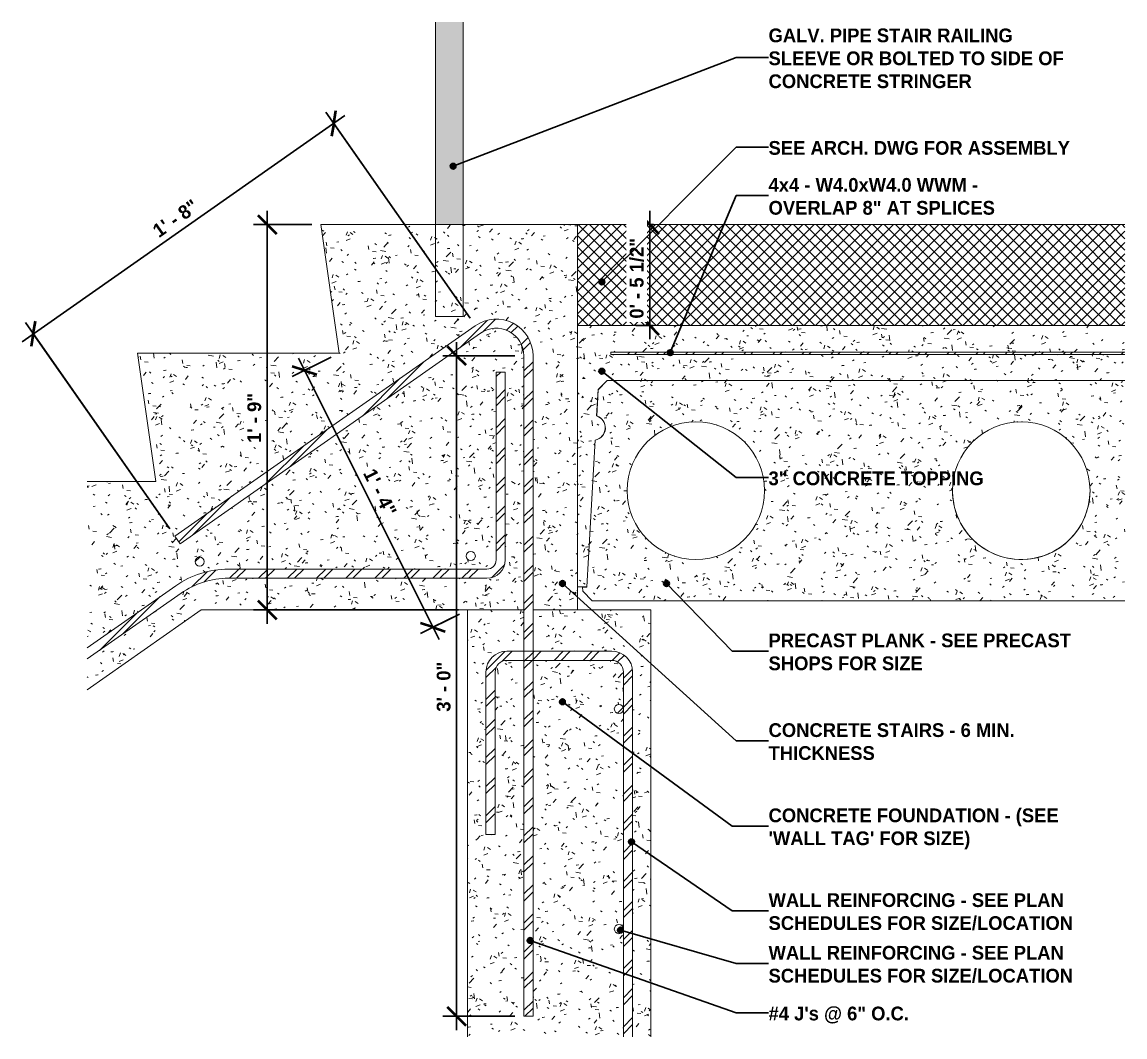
# Model space of a CAD drawing. Header units: inches. Extents: x -19229 to -222, y -6301 to 12387.
# Drawn here: x -879.4 to -819.2, y -41.4 to 13.9 of the extents above; entities that cross this region are included whole.
import ezdxf

# ---------------------------------------------------------------- set-up
doc = ezdxf.new("R2010")
doc.units = ezdxf.units.IN
doc.header["$MEASUREMENT"] = 0
for name, color, linetype, lineweight in [('A-ANNO-DIMS', 211, 'Continuous', 9), ('A-ANNO-DIMS-8', 211, 'Continuous', 9), ('A-ANNO-IDEN', 131, 'Continuous', 30), ('A-WALL', 113, 'Continuous', 9), ('A-WALL-PATT', 111, 'Continuous', 25)]:
    doc.layers.add(name, color=color, linetype=linetype, lineweight=lineweight)
doc.styles.add('Century Gothic_B_1', font='', dxfattribs={"height": 0.75})
doc.styles.get('Century Gothic_B_1').set_extended_font_data('Century Gothic', bold=True)
doc.dimstyles.new('OD__1_4__Tol__', dxfattribs={"dimscale": 12, "dimtxt": 0.783126, "dimasz": 0.083333, "dimexe": 0.0625, "dimexo": 0.041667, "dimgap": 0.010417, "dimtad": 1, "dimrnd": 0.25, "dimzin": 1, "dimdsep": 46, "dimlunit": 4, "dimtxsty": 'Century Gothic_B_1', "dimblk1": 'OBLIQUE', "dimblk2": 'OBLIQUE', "dimsah": 1, "dimcen": 0.09, "dimdle": 0.0625, "dimazin": 0, "dimtfac": 1, "dimtdec": 4, "dimtix": 1, "dimtmove": 0, "dimatfit": 3, "dimfxl": 1, "dimtvp": 1, "dimtfill": 1, "dimfrac": 2, "dimtolj": 1, "dimtzin": 0, "dimlwd": 30, "dimlwe": 30, "dimarcsym": 2})
doc.dimstyles.new('OD__1__Tol__', dxfattribs={"dimscale": 12, "dimtxt": 0.783126, "dimasz": 0.083333, "dimexe": 0.0625, "dimexo": 0.041667, "dimgap": 0.010417, "dimtad": 1, "dimdec": 0, "dimzin": 3, "dimdsep": 46, "dimlunit": 4, "dimtxsty": 'Century Gothic_B_1', "dimblk1": 'OBLIQUE', "dimblk2": 'OBLIQUE', "dimsah": 1, "dimcen": 0.09, "dimdle": 0.0625, "dimazin": 0, "dimtfac": 1, "dimtdec": 4, "dimtix": 1, "dimtmove": 0, "dimatfit": 3, "dimfxl": 1, "dimtvp": 1, "dimtfill": 1, "dimfrac": 2, "dimtolj": 1, "dimtzin": 0, "dimlwd": 30, "dimlwe": 30, "dimarcsym": 2})
pattern_1 = [(50, (2229.547, -62.894), (2.29529108, -0.20022947), [0.24, -2.64]), (355, (2229.547, -62.894), (-0.44391855, 2.40684884), [0.192, -2.112]), (100.451, (2229.739, -62.91), (1.85147686, 2.206452), [0.204, -2.244]), (46.184, (2229.547, -62.254), (3.41498314, -0.5298822), [0.36, -3.96]), (96.636, (2229.832, -62.298), (2.9907744, 3.1175039), [0.306, -3.365]), (351.184, (2229.547, -62.254), (2.9911175, 3.1174062), [0.288, -3.168]), (21, (2229.867, -62.414), (1.91043364, -1.28790384), [0.24, -2.64]), (326, (2229.867, -62.414), (0.77860356, 2.3202934), [0.192, -2.112]), (71.451, (2230.027, -62.521), (2.6890473, 1.0321926), [0.204, -2.244]), (37.5, (2229.547, -62.894), (0.038893785, 1.064692103), [0.106, -1.981, 0.106, -2.038, -2.12]), (37.5, (2229.547, -62.894), (0.038893785, 1.064692103), [-4.23, 0.106, -2.014]), (7.5, (2229.547, -62.894), (0.84152303, 1.26163425), [0.106, -1.117, 0.106, -1.933, -0.808]), (7.5, (2229.547, -62.894), (0.84152303, 1.26163425), [-3.261, 0.106, -0.702]), (327.5, (2228.834, -62.894), (1.707841713, -0.07187965), [0.106, -0.694, 0.106, -2.39, -3.312]), (327.5, (2228.834, -62.894), (1.707841713, -0.07187965), [-3.296, 0.106, -3.206]), (317.5, (2228.514, -62.894), (1.86586297, 0.32069512), [0.106, -0.934, 0.106, -1.552, -2.352]), (317.5, (2228.514, -62.894), (1.86586297, 0.32069512), [-2.698, 0.106, -2.246])]
pattern_2 = [(45, (2229.547, -62.894), (-0.791959595, 0.791959595), []), (45, (2229.547, -61.694), (-0.791959595, 0.791959595), [])]

# ---------------------------------------------------------------- blocks, each defined once
blk = doc.blocks.new('Generic Models 24 - Generic Models 1-1890252-DETAIL - STAIR - HEAD')
at = {"layer": 'A-WALL-PATT', "lineweight": 9}
h = blk.add_hatch(dxfattribs=at)
h.set_pattern_fill('FP_22', color=55, style=0, pattern_type=2)
h.set_pattern_definition(pattern_1)
h.paths.add_polyline_path([(17390.769, -22.473), (17396.978, -18.127), (17414.585, -18.127), (17414.585, -4.274), (17414.555, -3.984), (17414.487, -3.741), (17414.367, -3.496), (17414.206, -3.277), (17414.007, -3.091), (17413.778, -2.944), (17413.526, -2.84), (17413.259, -2.784), (17412.987, -2.778), (17412.718, -2.82), (17412.456, -2.913), (17412.225, -3.046), (17395.843, -14.52), (17395.556, -14.11), (17411.938, -2.636), (17412.187, -2.487), (17412.461, -2.375), (17412.738, -2.305), (17413.027, -2.275), (17413.317, -2.288), (17413.603, -2.342), (17413.877, -2.438), (17414.135, -2.572), (17414.371, -2.742), (17414.579, -2.945), (17414.756, -3.175), (17414.898, -3.429), (17415.001, -3.701), (17415.065, -4.003), (17415.085, -4.274), (17415.085, -18.127), (17417.518, -18.127), (17417.518, 2.875), (17411.268, 2.875), (17411.268, -2.125), (17409.768, -2.125), (17409.768, 2.875), (17403.518, 2.875), (17404.518, -4.125), (17393.518, -4.125), (17394.518, -11.125), (17390.769, -11.125), (17390.769, -20.186), (17395.599, -16.805), (17396.03, -16.535), (17396.486, -16.31), (17396.978, -16.128), (17397.456, -16.004), (17397.958, -15.927), (17398.466, -15.901), (17412.572, -15.901), (17412.701, -15.884), (17412.831, -15.827), (17412.925, -15.754), (17413.005, -15.651), (17413.055, -15.53), (17413.072, -15.401), (17413.072, -5.164), (17413.572, -5.164), (17413.572, -15.401), (17413.538, -15.66), (17413.438, -15.901), (17413.279, -16.108), (17413.072, -16.267), (17412.822, -16.368), (17412.572, -16.401), (17398.466, -16.401), (17398.009, -16.424), (17397.557, -16.494), (17397.114, -16.609), (17396.684, -16.769), (17396.274, -16.971), (17395.886, -17.214), (17390.769, -20.796)], flags=0)
h.paths.add_polyline_path([(17396.905, -15.742), (17396.78, -15.709), (17396.689, -15.617), (17396.655, -15.492), (17396.689, -15.367), (17396.78, -15.276), (17396.905, -15.242), (17397.03, -15.276), (17397.122, -15.367), (17397.155, -15.492), (17397.122, -15.617), (17397.03, -15.709), (17396.963, -15.727)], flags=0)
h.paths.add_polyline_path([(17411.689, -15.44), (17411.564, -15.407), (17411.473, -15.315), (17411.439, -15.19), (17411.473, -15.065), (17411.564, -14.974), (17411.689, -14.94), (17411.814, -14.974), (17411.906, -15.065), (17411.939, -15.19), (17411.906, -15.315), (17411.814, -15.407)], flags=0)
h = blk.add_hatch(dxfattribs=at)
h.set_pattern_fill('FP_22', color=55, style=0, pattern_type=2)
h.set_pattern_definition(pattern_1)
h.paths.add_polyline_path([(17409.768, -2.125), (17411.268, -2.125), (17411.268, 2.875), (17409.768, 2.875), (17409.768, -1.298)], flags=0)
at = {"layer": 'A-WALL'}
for p, q in [((17404.518, -4.125), (17403.518, 2.875)), ((17403.518, 2.875), (17409.768, 2.875)), ((17417.518, 2.875), (17403.518, 2.875)), ((17403.518, 2.875), (17404.518, -4.125)), ((17411.268, 2.875), (17417.518, 2.875)), ((17417.518, 2.875), (17417.518, -2.625)), ((17417.518, -18.127), (17417.518, 2.875)), ((17417.518, -2.627), (17417.518, -16.859)), ((17394.518, -11.125), (17393.518, -4.125)), ((17393.518, -4.125), (17404.518, -4.125)), ((17404.518, -4.125), (17393.518, -4.125)), ((17393.518, -4.125), (17394.518, -11.125)), ((17390.769, -11.125), (17394.518, -11.125)), ((17394.518, -11.125), (17390.769, -11.125)), ((17417.518, -16.859), (17417.518, -18.127)), ((17396.978, -18.127), (17390.769, -22.473)), ((17390.769, -22.473), (17396.978, -18.127)), ((17411.518, -18.127), (17396.978, -18.127)), ((17396.978, -18.127), (17414.585, -18.127)), ((17414.585, -18.127), (17411.518, -18.127)), ((17417.518, -18.127), (17415.085, -18.127)), ((17415.085, -18.127), (17417.518, -18.127))]:
    blk.add_line(p, q, dxfattribs=at)
blk = doc.blocks.new('Generic Models 25 - Generic Models 1-1890269-DETAIL - STAIR - HEAD')
at = {"layer": 'A-WALL-PATT', "lineweight": 9}
h = blk.add_hatch(dxfattribs=at)
h.set_pattern_fill('FP_23', color=55, style=0, pattern_type=2)
h.set_pattern_definition(pattern_2)
h.paths.add_polyline_path([(17390.769, -20.796), (17395.886, -17.214), (17396.274, -16.971), (17396.684, -16.769), (17397.114, -16.609), (17397.557, -16.494), (17398.009, -16.424), (17398.466, -16.401), (17412.572, -16.401), (17412.831, -16.367), (17413.072, -16.267), (17413.279, -16.108), (17413.438, -15.901), (17413.538, -15.66), (17413.572, -15.401), (17413.572, -5.164), (17413.072, -5.164), (17413.072, -15.401), (17413.055, -15.53), (17413.005, -15.651), (17412.925, -15.754), (17412.822, -15.834), (17412.701, -15.884), (17412.572, -15.901), (17398.466, -15.901), (17397.958, -15.927), (17397.456, -16.004), (17396.963, -16.132), (17396.486, -16.31), (17396.03, -16.535), (17395.599, -16.805), (17390.769, -20.186), (17390.769, -20.263)], flags=0)
h = blk.add_hatch(dxfattribs=at)
h.set_pattern_fill('FP_23', color=55, style=0, pattern_type=2)
h.set_pattern_definition(pattern_2)
h.paths.add_polyline_path([(17411.689, -15.44), (17411.814, -15.407), (17411.906, -15.315), (17411.939, -15.19), (17411.906, -15.065), (17411.814, -14.974), (17411.689, -14.94), (17411.564, -14.974), (17411.473, -15.065), (17411.439, -15.19), (17411.473, -15.315), (17411.564, -15.407)], flags=0)
h = blk.add_hatch(dxfattribs=at)
h.set_pattern_fill('FP_23', color=55, style=0, pattern_type=2)
h.set_pattern_definition(pattern_2)
h.paths.add_polyline_path([(17396.905, -15.742), (17397.03, -15.709), (17397.122, -15.617), (17397.155, -15.492), (17397.122, -15.367), (17397.03, -15.276), (17396.905, -15.242), (17396.78, -15.276), (17396.689, -15.367), (17396.655, -15.492), (17396.689, -15.617), (17396.78, -15.709)], flags=0)
at = {"layer": 'A-WALL'}
for p, q in [((17413.572, -5.164), (17413.072, -5.164)), ((17413.072, -5.164), (17413.072, -15.401)), ((17413.572, -15.401), (17413.572, -5.164)), ((17412.572, -15.901), (17398.466, -15.901)), ((17395.599, -16.805), (17390.769, -20.186)), ((17398.466, -16.401), (17412.572, -16.401)), ((17390.769, -20.796), (17395.886, -17.214))]:
    blk.add_line(p, q, dxfattribs=at)
for centre, radius, start, end in [((17411.689, -15.19), 0.25, 0, 180), ((17396.905, -15.492), 0.25, 0, 180), ((17396.905, -15.492), 0.25, 180, 360), ((17411.689, -15.19), 0.25, 180, 360), ((17412.572, -15.401), 1, 270, 360), ((17412.572, -15.401), 0.5, 270, 0), ((17398.466, -20.901), 5, 90, 124.99202), ((17398.466, -20.901), 4.5, 90, 124.99202)]:
    blk.add_arc(centre, radius, start, end, dxfattribs=at)
blk = doc.blocks.new('Generic Models 29 - Generic Models 1-1890331-DETAIL - STAIR - HEAD')
at = {"layer": 'A-WALL-PATT', "lineweight": 9}
h = blk.add_hatch(dxfattribs=at)
h.set_pattern_fill('FP_22', color=55, style=0, pattern_type=2)
h.set_pattern_definition(pattern_1)
h.paths.add_polyline_path([(17411.518, -41.401), (17420.018, -41.401), (17420.018, -21.516), (17419.996, -21.35), (17419.932, -21.195), (17419.83, -21.063), (17419.697, -20.961), (17419.543, -20.897), (17419.377, -20.875), (17415.085, -20.875), (17415.085, -40.274), (17414.585, -40.274), (17414.585, -20.875), (17413.658, -20.875), (17413.493, -20.897), (17413.338, -20.961), (17413.205, -21.063), (17413.103, -21.195), (17413.039, -21.35), (17413.018, -21.516), (17413.018, -30.375), (17412.518, -30.375), (17412.518, -21.516), (17412.535, -21.318), (17412.586, -21.126), (17412.67, -20.945), (17412.785, -20.783), (17412.925, -20.642), (17413.088, -20.528), (17413.268, -20.444), (17413.46, -20.392), (17413.658, -20.375), (17414.585, -20.375), (17414.585, -18.127), (17411.518, -18.127), (17411.518, -40.274)], flags=0)
h.paths.add_polyline_path([(17421.518, -41.401), (17421.518, -18.127), (17415.085, -18.127), (17415.085, -20.375), (17419.377, -20.375), (17419.575, -20.392), (17419.767, -20.444), (17419.947, -20.528), (17420.11, -20.642), (17420.251, -20.783), (17420.365, -20.945), (17420.449, -21.126), (17420.5, -21.318), (17420.518, -21.516), (17420.518, -41.401)], flags=0)
h.paths.add_polyline_path([(17419.768, -35.773), (17419.643, -35.74), (17419.551, -35.648), (17419.518, -35.523), (17419.551, -35.398), (17419.643, -35.307), (17419.768, -35.273), (17419.893, -35.307), (17419.984, -35.398), (17420.018, -35.523), (17419.984, -35.648), (17419.893, -35.74)], flags=0)
h.paths.add_polyline_path([(17419.768, -23.773), (17419.643, -23.74), (17419.551, -23.648), (17419.518, -23.523), (17419.551, -23.398), (17419.643, -23.307), (17419.768, -23.273), (17419.893, -23.307), (17419.984, -23.398), (17420.018, -23.523), (17419.984, -23.648), (17419.893, -23.74)], flags=0)
at = {"layer": 'A-WALL'}
for p, q in [((17411.518, -41.401), (17411.518, -18.127)), ((17411.518, -18.127), (17414.585, -18.127)), ((17414.585, -18.127), (17411.518, -18.127)), ((17411.518, -18.127), (17411.518, -41.401)), ((17415.085, -18.127), (17417.518, -18.127)), ((17421.518, -18.127), (17415.085, -18.127)), ((17417.518, -18.127), (17421.518, -18.127)), ((17421.518, -18.127), (17421.518, -41.401)), ((17421.518, -41.401), (17421.518, -18.127))]:
    blk.add_line(p, q, dxfattribs=at)
blk = doc.blocks.new('Dowel11 - Dowel-1890353-DETAIL - STAIR - HEAD')
at = {"layer": 'A-WALL-PATT', "lineweight": 9}
h = blk.add_hatch(dxfattribs=at)
h.set_pattern_fill('FP_22', color=55, style=0, pattern_type=2)
h.set_pattern_definition(pattern_1)
h.paths.add_polyline_path([(17423.964, -17.625), (17447.369, -17.625), (17447.369, -5.625), (17419.136, -5.627), (17418.638, -6.125), (17418.568, -7.554), (17418.724, -7.632), (17418.838, -7.725), (17418.936, -7.854), (17419.001, -8.003), (17419.029, -8.163), (17419.019, -8.325), (17418.97, -8.48), (17418.886, -8.619), (17418.771, -8.734), (17418.633, -8.819), (17418.479, -8.869), (17418.013, -16.877), (17417.777, -16.877), (17417.804, -17.113), (17418.316, -17.625), (17423.475, -17.625)], flags=0)
h.paths.add_polyline_path([(17441.714, -15.375), (17441.225, -15.343), (17440.744, -15.247), (17440.279, -15.09), (17439.839, -14.873), (17439.431, -14.6), (17439.063, -14.277), (17438.739, -13.908), (17438.467, -13.5), (17438.25, -13.06), (17438.092, -12.596), (17437.996, -12.115), (17437.964, -11.625), (17437.996, -11.136), (17438.092, -10.655), (17438.25, -10.19), (17438.467, -9.75), (17438.739, -9.342), (17439.063, -8.974), (17439.431, -8.65), (17439.839, -8.378), (17440.294, -8.156), (17440.744, -8.003), (17441.225, -7.907), (17441.714, -7.875), (17442.204, -7.907), (17442.685, -8.003), (17443.149, -8.161), (17443.589, -8.378), (17443.997, -8.65), (17444.366, -8.974), (17444.689, -9.342), (17444.962, -9.75), (17445.179, -10.19), (17445.336, -10.655), (17445.432, -11.136), (17445.464, -11.625), (17445.432, -12.115), (17445.336, -12.596), (17445.179, -13.06), (17444.962, -13.5), (17444.689, -13.908), (17444.366, -14.277), (17443.997, -14.6), (17443.589, -14.873), (17443.149, -15.09), (17442.685, -15.247), (17442.204, -15.343)], flags=0)
h.paths.add_polyline_path([(17423.964, -15.375), (17423.475, -15.343), (17422.994, -15.247), (17422.529, -15.09), (17422.089, -14.873), (17421.681, -14.6), (17421.313, -14.277), (17420.989, -13.908), (17420.717, -13.5), (17420.5, -13.06), (17420.342, -12.596), (17420.246, -12.115), (17420.214, -11.625), (17420.246, -11.136), (17420.342, -10.655), (17420.5, -10.19), (17420.717, -9.75), (17420.989, -9.342), (17421.313, -8.974), (17421.681, -8.65), (17422.089, -8.378), (17422.529, -8.161), (17422.994, -8.003), (17423.475, -7.907), (17423.964, -7.875), (17424.454, -7.907), (17424.935, -8.003), (17425.399, -8.161), (17425.839, -8.378), (17426.247, -8.65), (17426.616, -8.974), (17426.939, -9.342), (17427.212, -9.75), (17427.429, -10.19), (17427.586, -10.655), (17427.682, -11.136), (17427.714, -11.625), (17427.682, -12.115), (17427.586, -12.596), (17427.429, -13.06), (17427.212, -13.5), (17426.939, -13.908), (17426.616, -14.277), (17426.247, -14.6), (17425.839, -14.873), (17425.399, -15.09), (17424.935, -15.247), (17424.454, -15.343)], flags=0)
at = {"layer": 'A-WALL'}
for p, q in [((17419.136, -5.627), (17418.638, -6.125)), ((17418.638, -6.125), (17419.136, -5.627)), ((17447.369, -5.625), (17419.138, -5.625)), ((17447.369, -5.625), (17419.138, -5.625)), ((17418.638, -6.125), (17418.565, -7.552)), ((17418.565, -7.552), (17418.638, -6.125)), ((17418.479, -8.869), (17418.014, -16.859)), ((17418.014, -16.859), (17418.479, -8.869)), ((17418.013, -16.877), (17417.777, -16.877)), ((17417.777, -16.877), (17417.804, -17.113)), ((17417.804, -17.113), (17417.777, -16.877)), ((17417.777, -16.877), (17418.013, -16.877)), ((17417.804, -17.113), (17418.316, -17.625)), ((17418.316, -17.625), (17417.804, -17.113)), ((17418.014, -16.859), (17418.013, -16.877)), ((17418.013, -16.877), (17418.014, -16.859)), ((17418.316, -17.625), (17447.369, -17.625)), ((17447.369, -17.625), (17418.316, -17.625))]:
    blk.add_line(p, q, dxfattribs=at)
for centre, radius, start, end in [((17418.348, -8.199), 0.682, 281.03407, 71.41899), ((17418.348, -8.199), 0.682, 281.03407, 71.41899), ((17423.964, -11.625), 3.75, 0, 180), ((17423.964, -11.625), 3.75, 360, 180), ((17441.714, -11.625), 3.75, 0, 180), ((17441.714, -11.625), 3.75, 360, 180), ((17423.964, -11.625), 3.75, 180, 0), ((17423.964, -11.625), 3.75, 180, 360), ((17441.714, -11.625), 3.75, 180, 0), ((17441.714, -11.625), 3.75, 180, 292.5), ((17441.714, -11.625), 3.75, 300, 360), ((17441.714, -11.625), 3.75, 292.5, 300)]:
    blk.add_arc(centre, radius, start, end, dxfattribs=at)
blk = doc.blocks.new('Generic Models 30 - Generic Models 1-1891590-DETAIL - STAIR - HEAD')
at = {"layer": 'A-WALL-PATT', "lineweight": 9}
h = blk.add_hatch(dxfattribs=at)
h.set_pattern_fill('FP_24', color=55, style=0, pattern_type=2)
h.set_pattern_definition([(45, (2229.547, -62.894), (-0.309005663, 0.309005663), []), (135, (2229.547, -62.894), (-0.309005663, -0.309005663), [])])
h.paths.add_polyline_path([(17417.518, -2.625), (17447.369, -2.625), (17447.369, 2.875), (17417.518, 2.875), (17417.518, 0.086)], flags=0)
at = {"layer": 'A-WALL'}
for p, q in [((17417.518, -2.625), (17417.518, 2.875)), ((17417.518, 2.875), (17447.369, 2.875)), ((17447.369, 2.875), (17417.518, 2.875)), ((17417.518, 2.875), (17417.518, -2.625)), ((17447.369, -2.625), (17417.518, -2.625)), ((17417.518, -2.625), (17447.369, -2.625))]:
    blk.add_line(p, q, dxfattribs=at)
blk = doc.blocks.new('Generic Models 31 - Generic Models 1-1891737-DETAIL - STAIR - HEAD')
at = {"layer": 'A-WALL-PATT', "lineweight": 9}
h = blk.add_hatch(dxfattribs=at)
h.set_pattern_fill('FP_23', color=55, style=0, pattern_type=2)
h.set_pattern_definition(pattern_2)
h.paths.add_polyline_path([(17415.085, -40.274), (17415.085, -4.274), (17415.064, -3.984), (17415.001, -3.701), (17414.898, -3.429), (17414.756, -3.175), (17414.579, -2.945), (17414.371, -2.742), (17414.135, -2.572), (17413.877, -2.438), (17413.603, -2.342), (17413.317, -2.288), (17413.027, -2.275), (17412.738, -2.305), (17412.456, -2.376), (17412.187, -2.487), (17411.938, -2.636), (17395.556, -14.11), (17395.843, -14.52), (17412.225, -3.046), (17412.461, -2.91), (17412.738, -2.817), (17412.987, -2.778), (17413.259, -2.784), (17413.526, -2.84), (17413.778, -2.944), (17414.007, -3.091), (17414.206, -3.277), (17414.371, -3.503), (17414.487, -3.741), (17414.56, -4.003), (17414.585, -4.274), (17414.585, -40.274)], flags=0)
at = {"layer": 'A-WALL'}
for p, q in [((17411.938, -2.636), (17395.556, -14.11)), ((17395.843, -14.52), (17412.225, -3.046)), ((17414.585, -4.274), (17414.585, -40.274)), ((17415.085, -40.274), (17415.085, -4.274)), ((17395.556, -14.11), (17395.843, -14.52)), ((17414.585, -40.274), (17415.085, -40.274))]:
    blk.add_line(p, q, dxfattribs=at)
for radius, start in [(2, 360), (1.5, 0)]:
    blk.add_arc((17413.085, -4.274), radius, start, 125.00798, dxfattribs=at)
blk = doc.blocks.new('Generic Models 27 - Generic Models 1-1891930-DETAIL - STAIR - HEAD')
at = {"layer": 'A-WALL-PATT', "lineweight": 9}
h = blk.add_hatch(dxfattribs=at)
h.set_pattern_fill('FP_23', color=55, style=0, pattern_type=2)
h.set_pattern_definition(pattern_2)
h.paths.add_polyline_path([(17419.768, -23.773), (17419.893, -23.74), (17419.984, -23.648), (17420.018, -23.523), (17419.984, -23.398), (17419.893, -23.307), (17419.768, -23.273), (17419.643, -23.307), (17419.551, -23.398), (17419.518, -23.523), (17419.551, -23.648), (17419.643, -23.74)], flags=0)
at = {"layer": 'A-WALL'}
for start, end in [(0, 180), (180, 0)]:
    blk.add_arc((17419.768, -23.523), 0.25, start, end, dxfattribs=at)
blk = doc.blocks.new('Generic Models 32 - Generic Models 1-1891940-DETAIL - STAIR - HEAD')
at = {"layer": 'A-WALL-PATT', "lineweight": 9}
h = blk.add_hatch(dxfattribs=at)
h.set_pattern_fill('FP_23', color=55, style=0, pattern_type=2)
h.set_pattern_definition(pattern_2)
h.paths.add_polyline_path([(17419.768, -35.773), (17419.893, -35.74), (17419.984, -35.648), (17420.018, -35.523), (17419.984, -35.398), (17419.893, -35.307), (17419.768, -35.273), (17419.643, -35.307), (17419.551, -35.398), (17419.518, -35.523), (17419.551, -35.648), (17419.643, -35.74)], flags=0)
at = {"layer": 'A-WALL'}
for start, end in [(0, 180), (180, 0)]:
    blk.add_arc((17419.768, -35.523), 0.25, start, end, dxfattribs=at)
blk = doc.blocks.new('Generic Models 34 - Generic Models 1-1891960-DETAIL - STAIR - HEAD')
at = {"layer": 'A-WALL-PATT', "lineweight": 9}
h = blk.add_hatch(dxfattribs=at)
h.set_pattern_fill('FP_23', color=55, style=0, pattern_type=2)
h.set_pattern_definition(pattern_2)
h.paths.add_polyline_path([(17420.018, -41.401), (17420.518, -41.401), (17420.518, -21.516), (17420.5, -21.318), (17420.449, -21.126), (17420.365, -20.945), (17420.251, -20.783), (17420.11, -20.642), (17419.947, -20.528), (17419.767, -20.444), (17419.575, -20.392), (17419.377, -20.375), (17415.085, -20.375), (17415.085, -20.875), (17419.377, -20.875), (17419.543, -20.897), (17419.697, -20.961), (17419.83, -21.063), (17419.932, -21.195), (17419.996, -21.35), (17420.018, -21.516), (17420.018, -27.572)], flags=0)
h.paths.add_polyline_path([(17413.018, -30.375), (17413.018, -21.516), (17413.039, -21.35), (17413.103, -21.195), (17413.205, -21.063), (17413.338, -20.961), (17413.493, -20.897), (17413.658, -20.875), (17414.585, -20.875), (17414.585, -20.375), (17413.658, -20.375), (17413.46, -20.392), (17413.268, -20.444), (17413.088, -20.528), (17412.925, -20.642), (17412.785, -20.783), (17412.67, -20.945), (17412.586, -21.126), (17412.535, -21.318), (17412.518, -21.516), (17412.518, -30.375)], flags=0)
at = {"layer": 'A-WALL'}
for p, q in [((17419.377, -20.375), (17413.658, -20.375)), ((17413.658, -20.875), (17419.377, -20.875)), ((17412.518, -21.516), (17412.518, -30.375)), ((17413.018, -30.375), (17413.018, -21.516)), ((17420.018, -21.516), (17420.018, -41.401)), ((17420.518, -41.401), (17420.518, -21.516)), ((17412.518, -30.375), (17413.018, -30.375))]:
    blk.add_line(p, q, dxfattribs=at)
for centre, radius, start, end in [((17413.658, -21.516), 1.141, 90, 180), ((17419.377, -21.516), 1.141, 360, 90), ((17413.658, -21.516), 0.641, 90, 180), ((17419.377, -21.516), 0.641, 0, 90)]:
    blk.add_arc(centre, radius, start, end, dxfattribs=at)
blk = doc.blocks.new('Generic Models 35 - Generic Models 1-1892539-DETAIL - STAIR - HEAD')
at = {"layer": 'A-WALL'}
blk.add_hatch(color=256, dxfattribs=at).paths.add_polyline_path([(17411.268, 2.875), (17411.268, 13.915), (17409.768, 13.915), (17409.768, 2.875)], flags=0)
for p, q in [((17409.768, 13.915), (17409.768, 2.875)), ((17411.268, 2.875), (17411.268, 13.915)), ((17409.768, 2.875), (17409.768, -2.125)), ((17411.268, -2.125), (17411.268, 2.875)), ((17409.768, -2.125), (17411.268, -2.125))]:
    blk.add_line(p, q, dxfattribs=at)
blk = doc.blocks.new('Generic Models 36 - Generic Models 1-1892704-DETAIL - STAIR - HEAD')
at = {"layer": 'A-WALL-PATT', "lineweight": 9}
h = blk.add_hatch(dxfattribs=at)
h.set_pattern_fill('FP_22', color=55, style=0, pattern_type=2)
h.set_pattern_definition(pattern_1)
h.paths.add_polyline_path([(17418.013, -16.859), (17418.014, -16.859), (17418.479, -8.869), (17418.646, -8.81), (17418.793, -8.71), (17418.909, -8.575), (17418.987, -8.415), (17419.02, -8.241), (17419.007, -8.063), (17418.949, -7.895), (17418.84, -7.74), (17418.712, -7.63), (17418.555, -7.554), (17418.638, -6.118), (17419.129, -5.627), (17447.369, -5.625), (17447.369, -4.198), (17419.334, -4.198), (17419.334, -4.073), (17447.369, -4.073), (17447.369, -2.627), (17417.518, -2.627), (17417.518, -16.859)], flags=0)
at = {"layer": 'A-WALL'}
for p, q in [((17417.518, -2.627), (17447.369, -2.627)), ((17417.518, -16.859), (17417.518, -2.627)), ((17417.518, -2.627), (17417.518, -16.859)), ((17447.369, -2.627), (17417.518, -2.627)), ((17419.129, -5.627), (17418.638, -6.118)), ((17418.638, -6.118), (17419.129, -5.627)), ((17419.138, -5.627), (17419.129, -5.627)), ((17419.129, -5.627), (17447.369, -5.627)), ((17447.369, -5.627), (17419.138, -5.627)), ((17418.638, -6.118), (17418.555, -7.554)), ((17418.555, -7.554), (17418.638, -6.118)), ((17418.479, -8.869), (17418.014, -16.859)), ((17418.014, -16.859), (17418.479, -8.869)), ((17418.014, -16.859), (17417.518, -16.859)), ((17417.518, -16.859), (17418.014, -16.859))]:
    blk.add_line(p, q, dxfattribs=at)
blk.add_arc((17418.339, -8.201), 0.682, 281.81527, 71.53114, dxfattribs=at)
blk.add_arc((17418.339, -8.201), 0.682, 281.81527, 71.53114, dxfattribs=at)
blk = doc.blocks.new('Generic Models 28 - Generic Models 1-1893329-DETAIL - STAIR - HEAD')
at = {"layer": 'A-WALL-PATT', "lineweight": 9}
h = blk.add_hatch(dxfattribs=at)
h.set_pattern_fill('FP_23', color=55, style=0, pattern_type=2)
h.set_pattern_definition(pattern_2)
h.paths.add_polyline_path([(17424.935, -4.198), (17447.369, -4.198), (17447.369, -4.073), (17419.334, -4.073), (17419.334, -4.198), (17424.454, -4.198)], flags=0)
at = {"layer": 'A-WALL'}
for p, q in [((17447.369, -4.073), (17419.334, -4.073)), ((17419.334, -4.073), (17419.334, -4.198)), ((17419.334, -4.198), (17447.369, -4.198))]:
    blk.add_line(p, q, dxfattribs=at)
blk = doc.blocks.new('DIMBLOCK22-DETAIL - STAIR - HEAD')
at = {"layer": 'A-ANNO-DIMS-8', "lineweight": 30}
for p, q in [((-845.123, 3.625), (-845.123, -3.375)), ((-844.916, 2.875), (-845.873, 2.875)), ((-845.123, 2.875), (-844.916, 2.875)), ((-844.916, -2.625), (-845.873, -2.625)), ((-845.123, -2.625), (-844.916, -2.625))]:
    blk.add_line(p, q, dxfattribs=at)
at = {"layer": 'A-ANNO-DIMS-8', "lineweight": 50}
for p, q in [((-845.123, 2.875), (-845.623, 3.375)), ((-845.123, 2.875), (-844.623, 2.375)), ((-845.123, -2.625), (-845.623, -2.125)), ((-845.123, -2.625), (-844.623, -3.125))]:
    blk.add_line(p, q, dxfattribs=at)
at = {"layer": 'A-ANNO-DIMS-8', "color": 0, "lineweight": 30, "insert": (-846.209, -2.25), "char_height": 0.75, "width": 5.69818, "attachment_point": 1, "rotation": 90, "line_spacing_factor": 0.984502, "style": 'Century Gothic_B_1', "bg_fill": 3, "box_fill_scale": 1.25, "bg_fill_color": 256, "bg_fill_true_color": 13158600, "bg_fill_transparency": 0}
blk.add_mtext('0\' - 5 1/2"', dxfattribs=at)
blk = doc.blocks.new('_Oblique')
at = {"color": 0, "linetype": 'ByBlock', "lineweight": -2}
blk.add_line((-0.5, -0.5), (0.5, 0.5), dxfattribs=at)
blk = doc.blocks.new('DIMBLOCK23-DETAIL - STAIR - HEAD')
at = {"layer": 'A-ANNO-DIMS-8', "lineweight": 30}
for p, q in [((-862.5, -4.349), (-864.62, -5.409)), ((-856.614, -19.746), (-864.285, -4.402)), ((-863.949, -5.073), (-862.5, -4.349)), ((-855.5, -18.351), (-857.62, -19.41)), ((-856.949, -19.075), (-855.5, -18.351))]:
    blk.add_line(p, q, dxfattribs=at)
at = {"layer": 'A-ANNO-DIMS-8', "lineweight": 50}
for p, q in [((-863.949, -5.073), (-864.62, -4.85)), ((-863.949, -5.073), (-863.278, -5.297)), ((-856.949, -19.075), (-857.62, -18.851)), ((-856.949, -19.075), (-856.278, -19.299))]:
    blk.add_line(p, q, dxfattribs=at)
at = {"layer": 'A-ANNO-DIMS-8', "color": 0, "lineweight": 30, "insert": (-860.103, -10.338), "char_height": 0.75, "width": 3.35626, "attachment_point": 1, "rotation": 296.56204, "line_spacing_factor": 0.984502, "style": 'Century Gothic_B_1', "bg_fill": 3, "box_fill_scale": 1.25, "bg_fill_color": 256, "bg_fill_true_color": 13158600, "bg_fill_transparency": 0}
blk.add_mtext('1\' - 4"', dxfattribs=at)
blk = doc.blocks.new('DIMBLOCK24-DETAIL - STAIR - HEAD')
at = {"layer": 'A-ANNO-DIMS-8', "lineweight": 50}
for p, q in [((-862.359, 8.395), (-862.237, 9.091)), ((-862.359, 8.395), (-862.482, 7.698)), ((-878.741, -3.079), (-878.618, -2.383)), ((-878.741, -3.079), (-878.863, -3.775))]:
    blk.add_line(p, q, dxfattribs=at)
at = {"layer": 'A-ANNO-DIMS-8', "lineweight": 30}
for p, q in [((-879.355, -3.509), (-861.745, 8.825)), ((-854.92, -2.227), (-862.79, 9.009)), ((-862.359, 8.395), (-854.92, -2.227)), ((-871.301, -13.7), (-879.171, -2.465)), ((-878.741, -3.079), (-871.301, -13.7))]:
    blk.add_line(p, q, dxfattribs=at)
at = {"layer": 'A-ANNO-DIMS-8', "color": 0, "lineweight": 30, "insert": (-872.319, 2.745), "char_height": 0.75, "width": 3.35626, "attachment_point": 1, "rotation": 35.00798, "line_spacing_factor": 0.984502, "style": 'Century Gothic_B_1', "bg_fill": 3, "box_fill_scale": 1.25, "bg_fill_color": 256, "bg_fill_true_color": 13158600, "bg_fill_transparency": 0}
blk.add_mtext('1\' - 8"', dxfattribs=at)
blk = doc.blocks.new('DIMBLOCK25-DETAIL - STAIR - HEAD')
at = {"layer": 'A-ANNO-DIMS-8', "lineweight": 30}
for p, q in [((-855.654, -3.524), (-855.654, -41.024)), ((-852.486, -4.274), (-856.404, -4.274)), ((-855.654, -4.274), (-852.486, -4.274)), ((-852.486, -40.274), (-856.404, -40.274)), ((-855.654, -40.274), (-852.486, -40.274))]:
    blk.add_line(p, q, dxfattribs=at)
at = {"layer": 'A-ANNO-DIMS-8', "lineweight": 50}
for p, q in [((-855.654, -4.274), (-856.154, -3.774)), ((-855.654, -4.274), (-855.154, -4.774)), ((-855.654, -40.274), (-856.154, -39.774)), ((-855.654, -40.274), (-855.154, -40.774))]:
    blk.add_line(p, q, dxfattribs=at)
at = {"layer": 'A-ANNO-DIMS-8', "color": 0, "lineweight": 30, "insert": (-856.74, -23.673), "char_height": 0.75, "width": 3.35626, "attachment_point": 1, "rotation": 90, "line_spacing_factor": 0.984502, "style": 'Century Gothic_B_1', "bg_fill": 3, "box_fill_scale": 1.25, "bg_fill_color": 256, "bg_fill_true_color": 13158600, "bg_fill_transparency": 0}
blk.add_mtext('3\' - 0"', dxfattribs=at)
blk = doc.blocks.new('DIMBLOCK26-DETAIL - STAIR - HEAD')
at = {"layer": 'A-ANNO-DIMS-8', "lineweight": 30}
for p, q in [((-865.98, 3.625), (-865.98, -18.877)), ((-863.553, 2.875), (-866.73, 2.875)), ((-865.98, 2.875), (-863.553, 2.875)), ((-855.553, -18.127), (-866.73, -18.127)), ((-865.98, -18.127), (-855.553, -18.127))]:
    blk.add_line(p, q, dxfattribs=at)
at = {"layer": 'A-ANNO-DIMS-8', "lineweight": 50}
for p, q in [((-865.98, 2.875), (-866.48, 3.375)), ((-865.98, 2.875), (-865.48, 2.375)), ((-865.98, -18.127), (-866.48, -17.627)), ((-865.98, -18.127), (-865.48, -18.627))]:
    blk.add_line(p, q, dxfattribs=at)
at = {"layer": 'A-ANNO-DIMS-8', "color": 0, "lineweight": 30, "insert": (-867.066, -9.025), "char_height": 0.75, "width": 3.35626, "attachment_point": 1, "rotation": 90, "line_spacing_factor": 0.984502, "style": 'Century Gothic_B_1', "bg_fill": 3, "box_fill_scale": 1.25, "bg_fill_color": 256, "bg_fill_true_color": 13158600, "bg_fill_transparency": 0}
blk.add_mtext('1\' - 9"', dxfattribs=at)

msp = doc.modelspace()

# ---------------------------------------------------------------- hatches: boundary and pattern name
at = {"layer": 'A-ANNO-IDEN'}
h = msp.add_hatch(color=256, dxfattribs=at)
edge = h.paths.add_edge_path(flags=0)
edge.add_arc((-855.84905, 6.05883), 0.15625, 0, 360)
h = msp.add_hatch(color=256, dxfattribs=at)
edge = h.paths.add_edge_path(flags=0)
edge.add_arc((-847.7278, -0.24469), 0.15625, 0, 360)
h = msp.add_hatch(color=256, dxfattribs=at)
edge = h.paths.add_edge_path(flags=0)
edge.add_arc((-844.00169, -4.10332), 0.15625, 0, 360)
h = msp.add_hatch(color=256, dxfattribs=at)
edge = h.paths.add_edge_path(flags=0)
edge.add_arc((-847.7278, -5.11658), 0.15625, 0, 360)
h = msp.add_hatch(color=256, dxfattribs=at)
edge = h.paths.add_edge_path(flags=0)
edge.add_arc((-849.8842, -16.68795), 0.15625, 0, 360)
h = msp.add_hatch(color=256, dxfattribs=at)
edge = h.paths.add_edge_path(flags=0)
edge.add_arc((-844.20753, -16.68795), 0.15625, 0, 360)
h = msp.add_hatch(color=256, dxfattribs=at)
edge = h.paths.add_edge_path(flags=0)
edge.add_arc((-849.8842, -23.12979), 0.15625, 0, 360)
h = msp.add_hatch(color=256, dxfattribs=at)
edge = h.paths.add_edge_path(flags=0)
edge.add_arc((-846.11643, -30.77323), 0.15625, 0, 360)
h = msp.add_hatch(color=256, dxfattribs=at)
edge = h.paths.add_edge_path(flags=0)
edge.add_arc((-846.72242, -35.57741), 0.15625, 0, 360)

# ---------------------------------------------------------------- linework, layer by layer
for p, q in [((-855.84905, 6.05883), (-840.41143, 11.98063)), ((-840.41143, 11.98063), (-838.6401, 11.98063)), ((-840.41143, 7.09803), (-838.6401, 7.09803)), ((-844.00169, -4.10332), (-840.41143, 4.45707)), ((-840.41143, 4.45707), (-838.6401, 4.45707)), ((-847.7278, -5.11658), (-840.41143, -10.91345)), ((-840.41143, -10.91345), (-838.6401, -10.91345)), ((-849.8842, -16.68795), (-840.41143, -25.26181)), ((-844.20753, -16.68795), (-840.62015, -20.37124)), ((-840.62015, -20.37124), (-838.6401, -20.37124)), ((-849.8842, -23.12979), (-840.62015, -29.90706)), ((-840.41143, -25.26181), (-838.6401, -25.26181)), ((-840.62015, -29.90706), (-838.6401, -29.90706)), ((-846.11643, -30.77323), (-840.62015, -34.52853)), ((-840.62015, -34.52853), (-838.6401, -34.52853)), ((-846.72242, -35.57741), (-840.41143, -37.39522)), ((-851.64132, -36.1386), (-840.41143, -40.08162)), ((-840.41143, -37.39522), (-838.6401, -37.39522)), ((-840.41143, -40.08162), (-838.6401, -40.08162))]:
    msp.add_line(p, q, dxfattribs=at)
for centre in [(-855.84905, 6.05883), (-847.7278, -0.24469), (-844.00169, -4.10332), (-847.7278, -5.11658), (-849.8842, -16.68795), (-844.20753, -16.68795), (-849.8842, -23.12979), (-846.11643, -30.77323), (-846.72242, -35.57741)]:
    msp.add_circle(centre, 0.15625, dxfattribs=at)

# ---------------------------------------------------------------- block references
at = {"layer": 'A-WALL'}
for name in ['Generic Models 35 - Generic Models 1-1892539-DETAIL - STAIR - HEAD', 'Generic Models 24 - Generic Models 1-1890252-DETAIL - STAIR - HEAD', 'Generic Models 30 - Generic Models 1-1891590-DETAIL - STAIR - HEAD', 'Generic Models 31 - Generic Models 1-1891737-DETAIL - STAIR - HEAD', 'Generic Models 36 - Generic Models 1-1892704-DETAIL - STAIR - HEAD', 'Generic Models 28 - Generic Models 1-1893329-DETAIL - STAIR - HEAD', 'Generic Models 25 - Generic Models 1-1890269-DETAIL - STAIR - HEAD', 'Dowel11 - Dowel-1890353-DETAIL - STAIR - HEAD', 'Generic Models 29 - Generic Models 1-1890331-DETAIL - STAIR - HEAD', 'Generic Models 34 - Generic Models 1-1891960-DETAIL - STAIR - HEAD', 'Generic Models 27 - Generic Models 1-1891930-DETAIL - STAIR - HEAD', 'Generic Models 32 - Generic Models 1-1891940-DETAIL - STAIR - HEAD']:
    msp.add_blockref(name, (-18266.57074, 0), dxfattribs=at)

# ---------------------------------------------------------------- texts
at = {"layer": 'A-ANNO-IDEN', "lineweight": 9, "char_height": 0.75, "attachment_point": 1, "style": 'Century Gothic_B_1'}
for s, insert, width in [('GALV. PIPE STAIR RAILING', (-838.6401, 13.56455), 15.73075), ('SLEEVE OR BOLTED TO SIDE OF', (-838.6401, 12.31455), 18.25575), ('CONCRETE STRINGER', (-838.6401, 11.06455), 12.8775), ('SEE ARCH. DWG FOR ASSEMBLY', (-838.6401, 7.43156), 19.31625), ('4x4 - W4.0xW4.0 WWM -', (-838.6401, 5.4158), 14.847), ('OVERLAP 8" AT SPLICES', (-838.6401, 4.1658), 14.11475), ('3" CONCRETE TOPPING', (-838.6401, -10.57992), 14.0895), ('PRECAST PLANK - SEE PRECAST', (-838.6401, -19.41252), 18.71025), ('SHOPS FOR SIZE', (-838.6401, -20.66252), 9.595), ('CONCRETE STAIRS - 6 MIN.', (-838.6401, -24.30308), 16.18525), ('THICKNESS', (-838.6401, -25.55308), 6.59025), ('CONCRETE FOUNDATION - (SEE', (-838.6401, -28.94833), 19.11425), ("'WALL TAG' FOR SIZE)", (-838.6401, -30.19833), 12.726), ('WALL REINFORCING - SEE PLAN', (-838.6401, -33.5698), 19.0385), ('SCHEDULES FOR SIZE/LOCATION', (-838.6401, -34.8198), 19.56875), ('WALL REINFORCING - SEE PLAN', (-838.6401, -36.4365), 19.0385), ('SCHEDULES FOR SIZE/LOCATION', (-838.6401, -37.6865), 19.56875), ('#4 J\'s @ 6" O.C.', (-838.6401, -39.74809), 9.31725)]:
    msp.add_mtext(s, dxfattribs=dict(at, insert=insert, width=width))

# ---------------------------------------------------------------- next in the draw order: dimensions: what is measured, and where the dimension line sits
at = {"layer": 'A-ANNO-DIMS', "lineweight": 30}
for base, p1, p2, angle, dimstyle, override, picture, middle in [((-845.12304, -2.62528), (-844.41593, 2.87472), (-844.41593, -2.62528), 90, 'OD__1_4__Tol__', {"dimpost": '<>', "dimfxl": 5.5}, 'DIMBLOCK22-DETAIL - STAIR - HEAD', (-845.70054, 0.12472)), ((-863.94921, -5.07321), (-855.05309, -18.12712), (-862.05309, -4.12528), 296.5620352, 'OD__1__Tol__', {"dimpost": '<>', "dimfxl": 15.654124}, 'DIMBLOCK23-DETAIL - STAIR - HEAD', (-859.99355, -11.84633))]:
    dim = msp.add_linear_dim(base=base, p1=p1, p2=p2, angle=angle, dimstyle=dimstyle, override=override, dxfattribs=at)
    dim.commit()
    dim.dimension.update_dxf_attribs({"geometry": picture, "text_midpoint": middle})

# ---------------------------------------------------------------- next in the draw order: linework, layer by layer
at = {"layer": 'A-ANNO-IDEN'}
msp.add_line((-847.7278, -0.24469), (-840.41143, 7.09803), dxfattribs=at)

# ---------------------------------------------------------------- next in the draw order: dimensions: what is measured, and where the dimension line sits
at = {"layer": 'A-ANNO-DIMS', "lineweight": 30}
dim = msp.add_linear_dim(base=(-862.35933, 8.39482), p1=(-871.01448, -14.11001), p2=(-854.63303, -2.6362), angle=35.0079798, dimstyle='OD__1__Tol__', override={"dimpost": '<>', "dimfxl": 20}, dxfattribs=at)
dim.commit()
dim.dimension.update_dxf_attribs({"geometry": 'DIMBLOCK24-DETAIL - STAIR - HEAD', "text_midpoint": (-870.84771, 3.08291)})

# ---------------------------------------------------------------- next in the draw order: dimensions: what is measured, and where the dimension line sits
dim = msp.add_linear_dim(base=(-855.65388, -40.27434), p1=(-851.98565, -4.27434), p2=(-851.98565, -40.27434), angle=90, dimstyle='OD__1__Tol__', override={"dimpost": '<>', "dimfxl": 36}, dxfattribs=at)
dim.commit()
dim.dimension.update_dxf_attribs({"geometry": 'DIMBLOCK25-DETAIL - STAIR - HEAD', "text_midpoint": (-856.17274, -22.27434)})

# ---------------------------------------------------------------- next in the draw order: hatches: boundary and pattern name
at = {"layer": 'A-ANNO-IDEN'}
h = msp.add_hatch(color=256, dxfattribs=at)
edge = h.paths.add_edge_path(flags=0)
edge.add_arc((-851.64132, -36.1386), 0.15625, 0, 360)

# ---------------------------------------------------------------- next in the draw order: linework, layer by layer
msp.add_circle((-851.64132, -36.1386), 0.15625, dxfattribs=at)

# ---------------------------------------------------------------- next in the draw order: dimensions: what is measured, and where the dimension line sits
at = {"layer": 'A-ANNO-DIMS', "lineweight": 30}
dim = msp.add_linear_dim(base=(-865.98008, -18.12712), p1=(-863.05309, 2.87472), p2=(-855.05309, -18.12712), angle=90, dimstyle='OD__1_4__Tol__', override={"dimpost": '<>', "dimfxl": 22.473927}, dxfattribs=at)
dim.commit()
dim.dimension.update_dxf_attribs({"geometry": 'DIMBLOCK26-DETAIL - STAIR - HEAD', "text_midpoint": (-866.49894, -7.6262)})

doc.saveas('drawing.dxf')
